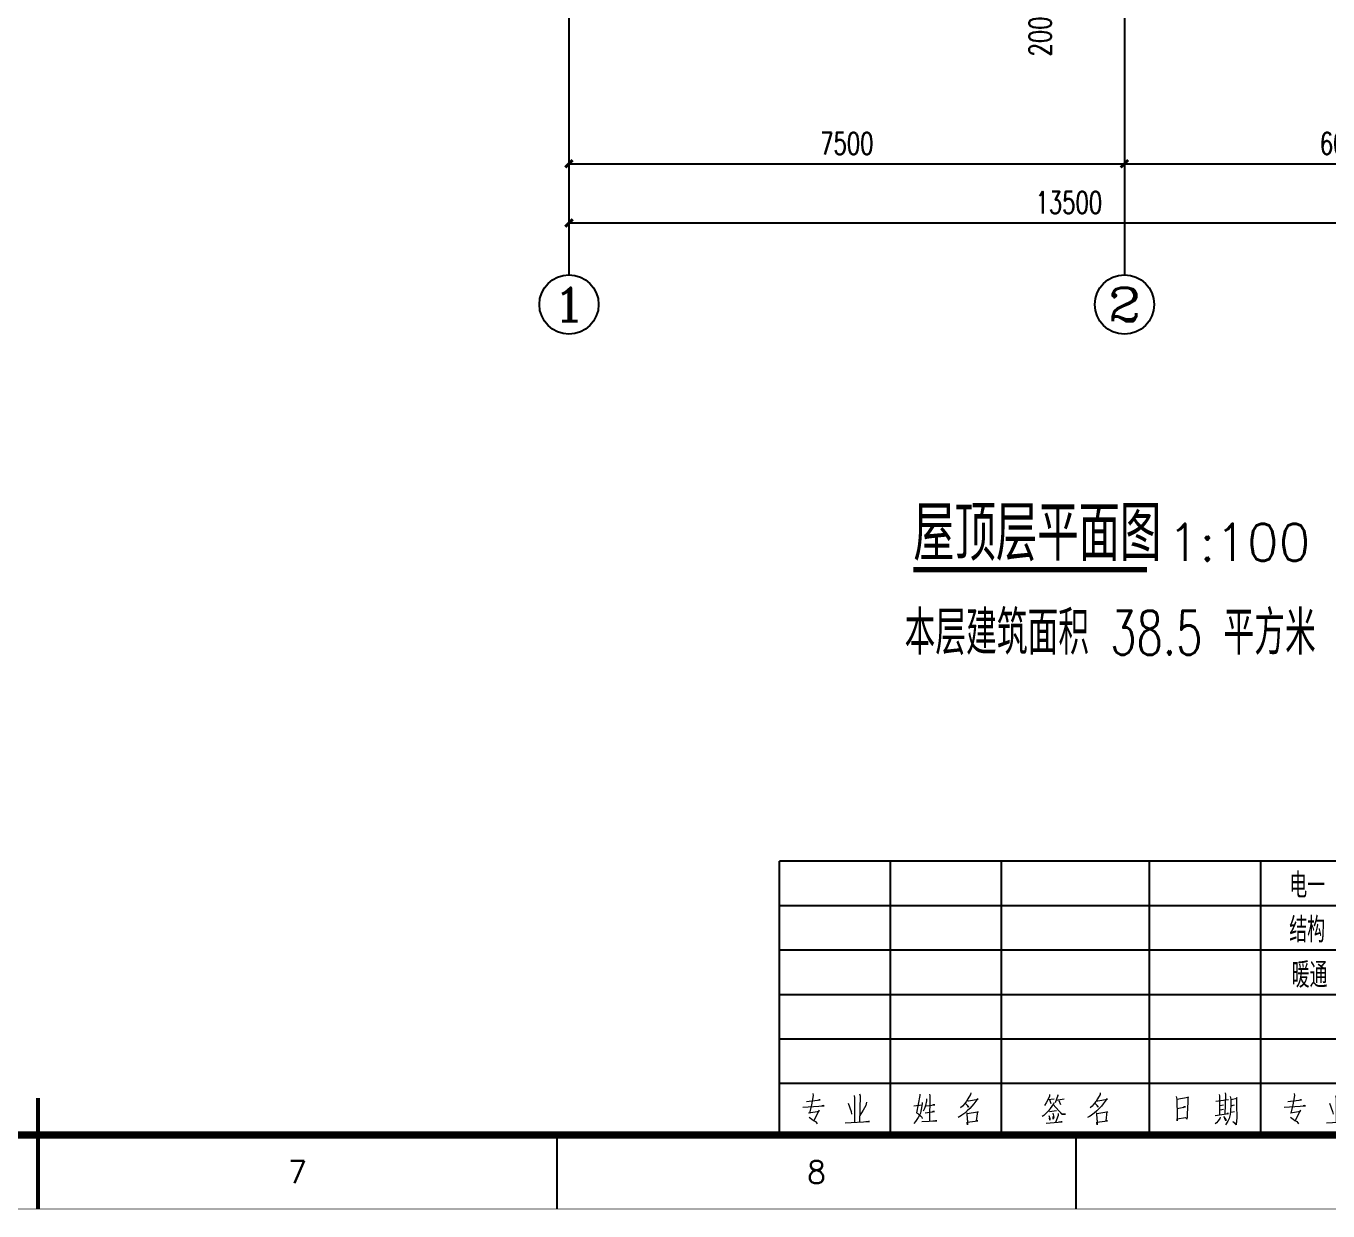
# Model space of a CAD drawing. Header units: millimetres. Extents: x 172649 to 472543, y 238332 to 449264.
# Drawn here: x 336306 to 353885, y 280894 to 296895 of the extents above; entities that cross this region are included whole.
import ezdxf
from ezdxf.enums import TextEntityAlignment as Align

# ---------------------------------------------------------------- set-up
doc = ezdxf.new("R2010")
doc.units = ezdxf.units.MM
doc.header["$LTSCALE"] = 1000
doc.linetypes.add('CENTER', pattern=[2, 1.25, -0.25, 0.25, -0.25])
doc.linetypes.add('DOTE', pattern=[2.42, 2, -0.2, 0.02, -0.2])
for name, color, linetype in [('AXIS', 3, 'Continuous'), ('AXIS_TEXT', 7, 'Continuous'), ('DIM_SYMB', 3, 'Continuous'), ('DOTE', 1, 'CENTER'), ('HQ1', 7, 'Continuous'), ('HQ2', 7, 'Continuous'), ('PUB_DIM', 3, 'Continuous'), ('PUB_TEXT', 7, 'Continuous')]:
    doc.layers.add(name, color=color, linetype=linetype)
doc.styles.add('_TCH_AXIS', font='COMPLEX', dxfattribs={"bigfont": 'GBCBIG'})
doc.styles.add('_TCH_DIM_T3', font='SIMPLEX', dxfattribs={"width": 0.705882, "bigfont": 'GBCBIG'})
doc.styles.add('HZ', font='geditxt.shx', dxfattribs={"width": 0.75, "bigfont": 'hzfs_1.shx'})
doc.styles.add('HZTXT', font='haiwenrs.shx', dxfattribs={"bigfont": 'haiwenhz.shx'})
doc.styles.get("Standard").update_dxf_attribs({"font": 'txt', "bigfont": 'gbcbig.shx'})
doc.dimstyles.new('_TCH_ARCH&&100', dxfattribs={"dimtxt": 297.5, "dimasz": 100, "dimexe": 250, "dimexo": 300, "dimgap": 126.25, "dimtad": 1, "dimdec": 0, "dimzin": 0, "dimdsep": 46, "dimtxsty": '_TCH_DIM_T3', "dimblk": 'ARCHTICK', "dimcen": 0.09, "dimclrt": 7, "dimazin": 2, "dimtfac": 1, "dimtdec": 0, "dimtix": 1, "dimtmove": 2, "dimatfit": 3, "dimfxl": 1, "dimtolj": 1, "dimtzin": 0, "dimarcsym": 0})

# ---------------------------------------------------------------- blocks, each defined once
blk = doc.blocks.new('GEDI_WK_A1')
at = {"color": 3}
for p, q in [((420.5, 0), (420.5, 10)), ((490.58, 0), (490.58, 10)), ((560.67, 0), (560.67, 10))]:
    blk.add_line(p, q, dxfattribs=at)
for points, const_width in [([(0, 0), (841, 0), (841, 594), (0, 594)], 0.1), ([(25, 10), (831, 10), (831, 584), (25, 584)], 1)]:
    blk.add_lwpolyline(points, close=True, dxfattribs=dict(at, const_width=const_width))
at = {"color": 3, "const_width": 0.5}
blk.add_lwpolyline([(420.5, 0), (420.5, 15)], dxfattribs=at)
at = {"color": 3}
for s, p in [('7', (455.54, 5)), ('8', (525.62, 5))]:
    blk.add_text(s, height=3, dxfattribs=at).set_placement(p, align=Align.MIDDLE)
blk = doc.blocks.new('GEDI_HQ1_2012')
at = {"layer": 'HQ1', "color": 2}
for p, q in [((0, 37), (-65, 37)), ((-65, 0), (-65, 37)), ((-50, 0), (-50, 37)), ((-35, 0), (-35, 37)), ((-15, 0), (-15, 37)), ((0, 0), (0, 37)), ((-65, 31), (0, 31)), ((-65, 25), (0, 25)), ((-65, 19), (0, 19)), ((-65, 13), (0, 13)), ((-65, 7), (0, 7)), ((0, 0), (0, 7)), ((-65, 0), (0, 0))]:
    blk.add_line(p, q, dxfattribs=at)
at = {"layer": 'HQ1', "color": 7, "lineweight": 0}
for points in [[(-60.48, 5.59), (-60.45, 5.32), (-60.68, 4.06), (-60.94, 2.94), (-61, 3), (-59.61, 3.24), (-59.64, 3.34), (-60.33, 1.98)], [(-54.89, 5.32), (-54.83, 5.02), (-54.83, 1.71)], [(-54.16, 5.56), (-54.1, 5.29), (-54.16, 1.74)], [(-46.04, 5.53), (-46.04, 5.36), (-46.48, 3), (-46.3, 2.9), (-46.1, 2.73), (-45.92, 2.59), (-45.78, 2.42), (-45.7, 2.25)], [(-44.71, 5.53), (-44.68, 5.32), (-44.74, 1.88)], [(-39.15, 5.7), (-39.18, 5.46), (-39.53, 4.91), (-39.73, 4.57), (-39.96, 4.26), (-40.25, 3.92), (-40.54, 3.69)], [(-28.5, 5.49), (-28.53, 5.26), (-28.76, 4.74), (-28.96, 4.33), (-29.2, 3.99)], [(-27.43, 5.49), (-27.4, 5.32), (-27.75, 4.37)], [(-21.66, 5.7), (-21.69, 5.46), (-22.04, 4.91), (-22.24, 4.57), (-22.47, 4.26), (-22.76, 3.92), (-23.05, 3.69)], [(-5.62, 5.49), (-5.56, 5.29), (-5.56, 2.73)], [(-4.8, 5.7), (-4.75, 5.49), (-4.83, 2.83)], [(-61.84, 3.75), (-58.95, 3.96), (-59.09, 3.99), (-59.26, 3.96)], [(-61.32, 4.51), (-59.5, 4.74), (-59.61, 4.74), (-59.81, 4.67)], [(-55.7, 4.3), (-55.3, 3.17), (-55.24, 2.8)], [(-53.24, 4.44), (-53.3, 3.99), (-53.67, 3.34), (-54.13, 2.66)], [(-45.7, 4.4), (-45.7, 4.26), (-45.81, 3.69), (-45.9, 3.24), (-45.95, 2.94), (-46.07, 2.69), (-46.25, 2.39), (-46.42, 2.12), (-46.62, 1.84), (-46.85, 1.57)], [(-46.82, 3.96), (-45.72, 4.09)], [(-45.12, 4.88), (-45.12, 4.64), (-45.26, 3.99), (-45.4, 3.58), (-45.58, 3.21)], [(-45.17, 3.96), (-44.02, 4.06), (-44.1, 4.09), (-44.27, 4.06)], [(-39.56, 4.64), (-39.47, 4.61), (-38.17, 4.84), (-38.25, 4.91), (-38.49, 4.57), (-38.74, 4.2), (-39.01, 3.89), (-39.3, 3.58), (-39.62, 3.27), (-39.96, 2.97), (-40.34, 2.69), (-40.4, 2.66), (-40.63, 2.52), (-40.86, 2.36)], [(-39.88, 4.26), (-39.82, 4.23), (-39.5, 3.92), (-39.47, 3.75), (-39.59, 3.99)], [(-27.95, 4.37), (-27.98, 4.2), (-28.44, 3.58), (-28.47, 3.51), (-28.7, 3.21), (-29.11, 2.83), (-29.31, 2.66), (-29.51, 2.49)], [(-28.73, 4.81), (-27.89, 4.91)], [(-28.53, 4.78), (-28.33, 4.26)], [(-28.01, 4.13), (-26.85, 2.83), (-26.38, 2.83), (-26.85, 2.87), (-27.08, 3.11)], [(-27.6, 4.71), (-26.56, 4.88)], [(-27.28, 4.67), (-27.02, 4.13)], [(-22.07, 4.64), (-21.98, 4.61), (-20.68, 4.84), (-20.76, 4.91), (-20.99, 4.57), (-21.26, 4.2), (-21.52, 3.89), (-21.81, 3.58), (-22.12, 3.27), (-22.47, 2.97), (-22.85, 2.69), (-22.91, 2.66), (-23.14, 2.52), (-23.37, 2.36)], [(-22.39, 4.26), (-22.33, 4.23), (-22.01, 3.92), (-21.98, 3.75), (-22.1, 3.99)], [(-11.41, 5.19), (-11.35, 4.84), (-11.32, 4.09), (-11.29, 3.31), (-11.29, 3.21), (-11.29, 2.66), (-11.29, 1.94), (-11.29, 2.18), (-10.17, 2.39), (-9.93, 2.15), (-9.87, 2.46), (-9.87, 2.87), (-9.84, 3.65), (-9.82, 4.47), (-9.82, 5.15), (-9.79, 5.05), (-11.32, 4.81)], [(-11.29, 3.58), (-10.17, 3.79), (-10.28, 3.82), (-10.54, 3.69)], [(-6.08, 4.57), (-4.37, 4.78)], [(-5.53, 3.99), (-5.01, 4.09)], [(-4.14, 5.22), (-4.05, 4.84), (-4.05, 4.09), (-4.08, 3.27), (-4.14, 2.76), (-4.28, 2.22), (-4.46, 1.88), (-4.78, 1.37)], [(-4.05, 4.81), (-3.18, 4.98), (-3.27, 5.08), (-3.27, 4.03), (-3.27, 3.96), (-3.24, 2.42), (-3.27, 1.84), (-3.3, 1.5), (-3.33, 1.4), (-3.76, 1.84), (-3.36, 1.54)], [(-4.02, 3.96), (-3.53, 4.06)], [(-60.97, 2.42), (-60.62, 2.15), (-60.39, 1.98), (-60.13, 1.81), (-59.99, 1.67), (-59.9, 1.5)], [(-56.1, 1.64), (-52.83, 1.81), (-52.98, 1.84), (-53.3, 1.77)], [(-45.75, 1.81), (-43.72, 1.91), (-43.93, 1.94), (-44.27, 1.88)], [(-45.29, 3), (-44.07, 3.17), (-44.22, 3.17), (-44.36, 3.11)], [(-39.73, 3.04), (-39.67, 2.94), (-39.62, 2.08), (-39.59, 1.98), (-39.59, 1.37), (-39.62, 1.64), (-39.62, 1.74), (-38.19, 1.91), (-38.22, 1.91), (-38.37, 1.91), (-38.22, 3.17), (-38.17, 3.11), (-38.25, 3.07), (-39.64, 2.87)], [(-28.99, 1.61), (-26.79, 1.77), (-26.93, 1.77), (-27.25, 1.74)], [(-28.62, 2.66), (-28.47, 2.22), (-28.47, 2.01), (-28.5, 2.29)], [(-27.57, 3.27), (-28.5, 3.14)], [(-28.07, 2.94), (-27.95, 2.42), (-28.01, 2.15), (-28.01, 2.52)], [(-27.34, 2.9), (-27.34, 2.66), (-27.69, 1.71)], [(-22.24, 3.04), (-22.18, 2.94), (-22.12, 2.08), (-22.1, 1.98), (-22.1, 1.37), (-22.12, 1.64), (-22.12, 1.74), (-20.71, 1.91), (-20.74, 1.91), (-20.88, 1.91), (-20.74, 3.17), (-20.68, 3.11), (-20.76, 3.07), (-22.15, 2.87)], [(-6.17, 2.63), (-4.37, 2.9), (-4.46, 2.94), (-4.57, 2.83)], [(-5.5, 2.42), (-5.53, 2.25), (-5.76, 1.91), (-5.97, 1.67), (-6.17, 1.5)], [(-5.5, 3.41), (-5.04, 3.51)], [(-5.04, 2.52), (-4.72, 2.12), (-4.72, 1.94), (-4.83, 2.25)], [(-4.08, 3.07), (-4.02, 3.07), (-3.56, 3.17)]]:
    blk.add_lwpolyline(points, dxfattribs=at)
blk.add_text('223344', height=0.0001).set_placement((-22.1, 1.74))
blk = doc.blocks.new('GEDI_HQ2_2012')
at = {"layer": 'HQ2', "color": 2}
for p, q in [((0, 37), (-65, 37)), ((-65, 0), (-65, 37)), ((-50, 0), (-50, 37)), ((-35, 0), (-35, 37)), ((-15, 0), (-15, 37)), ((0, 0), (0, 37)), ((-65, 31), (0, 31)), ((-65, 25), (0, 25)), ((-65, 19), (0, 19)), ((-65, 13), (0, 13)), ((-65, 7), (0, 7)), ((0, 0), (0, 7)), ((-65, 0), (0, 0))]:
    blk.add_line(p, q, dxfattribs=at)
at = {"layer": 'HQ2', "color": 7, "lineweight": 0}
for points in [[(-60.48, 5.59), (-60.45, 5.32), (-60.68, 4.06), (-60.94, 2.94), (-61, 3), (-59.61, 3.24), (-59.64, 3.34), (-60.33, 1.98)], [(-54.89, 5.32), (-54.83, 5.02), (-54.83, 1.71)], [(-54.16, 5.56), (-54.1, 5.29), (-54.16, 1.74)], [(-46.04, 5.53), (-46.04, 5.36), (-46.48, 3), (-46.3, 2.9), (-46.1, 2.73), (-45.92, 2.59), (-45.78, 2.42), (-45.7, 2.25)], [(-44.71, 5.53), (-44.68, 5.32), (-44.74, 1.88)], [(-39.15, 5.7), (-39.18, 5.46), (-39.53, 4.91), (-39.73, 4.57), (-39.96, 4.26), (-40.25, 3.92), (-40.54, 3.69)], [(-28.5, 5.49), (-28.53, 5.26), (-28.76, 4.74), (-28.96, 4.33), (-29.2, 3.99)], [(-27.43, 5.49), (-27.4, 5.32), (-27.75, 4.37)], [(-21.66, 5.7), (-21.69, 5.46), (-22.04, 4.91), (-22.24, 4.57), (-22.47, 4.26), (-22.76, 3.92), (-23.05, 3.69)], [(-5.62, 5.49), (-5.56, 5.29), (-5.56, 2.73)], [(-4.8, 5.7), (-4.75, 5.49), (-4.83, 2.83)], [(-61.84, 3.75), (-58.95, 3.96), (-59.09, 3.99), (-59.26, 3.96)], [(-61.32, 4.51), (-59.5, 4.74), (-59.61, 4.74), (-59.81, 4.67)], [(-55.7, 4.3), (-55.3, 3.17), (-55.24, 2.8)], [(-53.24, 4.44), (-53.3, 3.99), (-53.67, 3.34), (-54.13, 2.66)], [(-45.7, 4.4), (-45.7, 4.26), (-45.81, 3.69), (-45.9, 3.24), (-45.95, 2.94), (-46.07, 2.69), (-46.25, 2.39), (-46.42, 2.12), (-46.62, 1.84), (-46.85, 1.57)], [(-46.82, 3.96), (-45.72, 4.09)], [(-45.12, 4.88), (-45.12, 4.64), (-45.26, 3.99), (-45.4, 3.58), (-45.58, 3.21)], [(-45.17, 3.96), (-44.02, 4.06), (-44.1, 4.09), (-44.27, 4.06)], [(-39.56, 4.64), (-39.47, 4.61), (-38.17, 4.84), (-38.25, 4.91), (-38.49, 4.57), (-38.74, 4.2), (-39.01, 3.89), (-39.3, 3.58), (-39.62, 3.27), (-39.96, 2.97), (-40.34, 2.69), (-40.4, 2.66), (-40.63, 2.52), (-40.86, 2.36)], [(-39.88, 4.26), (-39.82, 4.23), (-39.5, 3.92), (-39.47, 3.75), (-39.59, 3.99)], [(-27.95, 4.37), (-27.98, 4.2), (-28.44, 3.58), (-28.47, 3.51), (-28.7, 3.21), (-29.11, 2.83), (-29.31, 2.66), (-29.51, 2.49)], [(-28.73, 4.81), (-27.89, 4.91)], [(-28.53, 4.78), (-28.33, 4.26)], [(-28.01, 4.13), (-26.85, 2.83), (-26.38, 2.83), (-26.85, 2.87), (-27.08, 3.11)], [(-27.6, 4.71), (-26.56, 4.88)], [(-27.28, 4.67), (-27.02, 4.13)], [(-22.07, 4.64), (-21.98, 4.61), (-20.68, 4.84), (-20.76, 4.91), (-20.99, 4.57), (-21.26, 4.2), (-21.52, 3.89), (-21.81, 3.58), (-22.12, 3.27), (-22.47, 2.97), (-22.85, 2.69), (-22.91, 2.66), (-23.14, 2.52), (-23.37, 2.36)], [(-22.39, 4.26), (-22.33, 4.23), (-22.01, 3.92), (-21.98, 3.75), (-22.1, 3.99)], [(-11.41, 5.19), (-11.35, 4.84), (-11.32, 4.09), (-11.29, 3.31), (-11.29, 3.21), (-11.29, 2.66), (-11.29, 1.94), (-11.29, 2.18), (-10.17, 2.39), (-9.93, 2.15), (-9.87, 2.46), (-9.87, 2.87), (-9.84, 3.65), (-9.82, 4.47), (-9.82, 5.15), (-9.79, 5.05), (-11.32, 4.81)], [(-11.29, 3.58), (-10.17, 3.79), (-10.28, 3.82), (-10.54, 3.69)], [(-6.08, 4.57), (-4.37, 4.78)], [(-5.53, 3.99), (-5.01, 4.09)], [(-4.14, 5.22), (-4.05, 4.84), (-4.05, 4.09), (-4.08, 3.27), (-4.14, 2.76), (-4.28, 2.22), (-4.46, 1.88), (-4.78, 1.37)], [(-4.05, 4.81), (-3.18, 4.98), (-3.27, 5.08), (-3.27, 4.03), (-3.27, 3.96), (-3.24, 2.42), (-3.27, 1.84), (-3.3, 1.5), (-3.33, 1.4), (-3.76, 1.84), (-3.36, 1.54)], [(-4.02, 3.96), (-3.53, 4.06)], [(-60.97, 2.42), (-60.62, 2.15), (-60.39, 1.98), (-60.13, 1.81), (-59.99, 1.67), (-59.9, 1.5)], [(-56.1, 1.64), (-52.83, 1.81), (-52.98, 1.84), (-53.3, 1.77)], [(-45.75, 1.81), (-43.72, 1.91), (-43.93, 1.94), (-44.27, 1.88)], [(-45.29, 3), (-44.07, 3.17), (-44.22, 3.17), (-44.36, 3.11)], [(-39.73, 3.04), (-39.67, 2.94), (-39.62, 2.08), (-39.59, 1.98), (-39.59, 1.37), (-39.62, 1.64), (-39.62, 1.74), (-38.19, 1.91), (-38.22, 1.91), (-38.37, 1.91), (-38.22, 3.17), (-38.17, 3.11), (-38.25, 3.07), (-39.64, 2.87)], [(-28.99, 1.61), (-26.79, 1.77), (-26.93, 1.77), (-27.25, 1.74)], [(-28.62, 2.66), (-28.47, 2.22), (-28.47, 2.01), (-28.5, 2.29)], [(-27.57, 3.27), (-28.5, 3.14)], [(-28.07, 2.94), (-27.95, 2.42), (-28.01, 2.15), (-28.01, 2.52)], [(-27.34, 2.9), (-27.34, 2.66), (-27.69, 1.71)], [(-22.24, 3.04), (-22.18, 2.94), (-22.12, 2.08), (-22.1, 1.98), (-22.1, 1.37), (-22.12, 1.64), (-22.12, 1.74), (-20.71, 1.91), (-20.74, 1.91), (-20.88, 1.91), (-20.74, 3.17), (-20.68, 3.11), (-20.76, 3.07), (-22.15, 2.87)], [(-6.17, 2.63), (-4.37, 2.9), (-4.46, 2.94), (-4.57, 2.83)], [(-5.5, 2.42), (-5.53, 2.25), (-5.76, 1.91), (-5.97, 1.67), (-6.17, 1.5)], [(-5.5, 3.41), (-5.04, 3.51)], [(-5.04, 2.52), (-4.72, 2.12), (-4.72, 1.94), (-4.83, 2.25)], [(-4.08, 3.07), (-4.02, 3.07), (-3.56, 3.17)]]:
    blk.add_lwpolyline(points, dxfattribs=at)
blk.add_text('112233', height=0.0001).set_placement((-22.1, 1.74))
blk = doc.blocks.new('_ArchTick')
at = {"color": 0, "linetype": 'ByBlock', "const_width": 0.4}
blk.add_lwpolyline([(-0.5, -0.5), (0.5, 0.5)], dxfattribs=at)
blk = doc.blocks.new('*D206')
at = {"layer": 'DEFPOINTS', "color": 0}
for p in [(350273, 297326), (351137, 297326), (351137, 297126)]:
    blk.add_point(p, dxfattribs=at)
at = {"layer": 'PUB_DIM', "color": 0, "lineweight": -2}
for p, q in [((350837, 297326), (350023, 297326)), ((350273, 297326), (350273, 297426)), ((350273, 297126), (350273, 297326)), ((350837, 297126), (350023, 297126)), ((350273, 297126), (350273, 297026))]:
    blk.add_line(p, q, dxfattribs=at)
at = {"layer": 'PUB_DIM', "color": 0, "lineweight": -2, "xscale": 100, "yscale": 100, "zscale": 100}
for p, rotation in [((350273, 297326), 270), ((350273, 297126), 90)]:
    blk.add_blockref('_ArchTick', p, dxfattribs=dict(at, rotation=rotation))
at = {"layer": 'PUB_DIM', "color": 7, "insert": (349998, 296756), "char_height": 297.5, "attachment_point": 5, "rotation": 90, "style": '_TCH_DIM_T3'}
blk.add_mtext('\\A1;200', dxfattribs=at)
blk = doc.blocks.new('*D548')
at = {"layer": 'AXIS', "color": 0, "lineweight": -2}
for p, q in [((343637, 295578), (343637, 294786)), ((351137, 295578), (351137, 294786)), ((343637, 295036), (351137, 295036))]:
    blk.add_line(p, q, dxfattribs=at)
at = {"layer": 'DEFPOINTS', "color": 0}
for p in [(343637, 295878), (351137, 295878), (351137, 295036)]:
    blk.add_point(p, dxfattribs=at)
at = {"layer": 'AXIS', "color": 0, "lineweight": -2, "xscale": 100, "yscale": 100, "zscale": 100, "rotation": 180}
blk.add_blockref('_ArchTick', (343637, 295036), dxfattribs=at)
at = {"layer": 'AXIS', "color": 0, "lineweight": -2, "xscale": 100, "yscale": 100, "zscale": 100}
blk.add_blockref('_ArchTick', (351137, 295036), dxfattribs=at)
at = {"layer": 'AXIS', "color": 7, "insert": (347387, 295311), "char_height": 297.5, "attachment_point": 5, "style": '_TCH_DIM_T3'}
blk.add_mtext('\\A1;7500', dxfattribs=at)
blk = doc.blocks.new('*D549')
at = {"layer": 'AXIS', "color": 0, "lineweight": -2}
for p, q in [((351137, 295578), (351137, 294786)), ((357137, 295578), (357137, 294786)), ((351137, 295036), (357137, 295036))]:
    blk.add_line(p, q, dxfattribs=at)
at = {"layer": 'DEFPOINTS', "color": 0}
for p in [(351137, 295878), (357137, 295878), (357137, 295036)]:
    blk.add_point(p, dxfattribs=at)
at = {"layer": 'AXIS', "color": 0, "lineweight": -2, "xscale": 100, "yscale": 100, "zscale": 100, "rotation": 180}
blk.add_blockref('_ArchTick', (351137, 295036), dxfattribs=at)
at = {"layer": 'AXIS', "color": 0, "lineweight": -2, "xscale": 100, "yscale": 100, "zscale": 100}
blk.add_blockref('_ArchTick', (357137, 295036), dxfattribs=at)
at = {"layer": 'AXIS', "color": 7, "insert": (354137, 295311), "char_height": 297.5, "attachment_point": 5, "style": '_TCH_DIM_T3'}
blk.add_mtext('\\A1;6000', dxfattribs=at)
blk = doc.blocks.new('*D550')
at = {"layer": 'AXIS', "color": 0, "lineweight": -2}
for p, q in [((343637, 295578), (343637, 293986)), ((357137, 295578), (357137, 293986)), ((343637, 294236), (357137, 294236))]:
    blk.add_line(p, q, dxfattribs=at)
at = {"layer": 'DEFPOINTS', "color": 0}
for p in [(343637, 295878), (357137, 295878), (357137, 294236)]:
    blk.add_point(p, dxfattribs=at)
at = {"layer": 'AXIS', "color": 0, "lineweight": -2, "xscale": 100, "yscale": 100, "zscale": 100, "rotation": 180}
blk.add_blockref('_ArchTick', (343637, 294236), dxfattribs=at)
at = {"layer": 'AXIS', "color": 0, "lineweight": -2, "xscale": 100, "yscale": 100, "zscale": 100}
blk.add_blockref('_ArchTick', (357137, 294236), dxfattribs=at)
at = {"layer": 'AXIS', "color": 7, "insert": (350387, 294511), "char_height": 297.5, "attachment_point": 5, "style": '_TCH_DIM_T3'}
blk.add_mtext('\\A1;13500', dxfattribs=at)

msp = doc.modelspace()

# ---------------------------------------------------------------- linework, layer by layer
at = {"layer": 'AXIS'}
for p, q in [((343637.1, 295878.1), (343637.1, 293535.9)), ((351137.1, 295878.1), (351137.1, 293535.9))]:
    msp.add_line(p, q, dxfattribs=at)
for centre in [(343637.1, 293135.9), (351137.1, 293135.9)]:
    msp.add_circle(centre, 400, dxfattribs=at)
at = {"layer": 'DIM_SYMB', "const_width": 70}
msp.add_lwpolyline([(348285.9, 289555.6), (351439.5, 289555.6)], dxfattribs=at)
at = {"layer": 'DOTE', "linetype": 'DOTE'}
for p, q in [((343637.1, 328911.9), (343637.1, 295878.1)), ((351137.1, 328911.9), (351137.1, 295878.1))]:
    msp.add_line(p, q, dxfattribs=at)

# ---------------------------------------------------------------- block references
at = {"xscale": 100, "yscale": 100, "zscale": 100}
for name, p in [('GEDI_WK_A1', (294417.3, 280919.4)), ('GEDI_HQ2_2012', (352977.3, 281919.4)), ('GEDI_HQ1_2012', (359477.3, 281919.4))]:
    msp.add_blockref(name, p, dxfattribs=at)

# ---------------------------------------------------------------- texts
at = {"layer": 'AXIS_TEXT', "style": '_TCH_AXIS'}
for s, width, p, p2 in [('1', 2.333333, (343410.8, 292909.6), (343863.4, 292909.6)), ('2', 1.5, (350910.8, 292909.6), (351363.4, 292909.6))]:
    msp.add_text(s, height=452.5, dxfattribs=dict(at, width=width)).set_placement(p, p2, align=Align.FIT)
at = {"layer": 'PUB_TEXT', "style": 'HZ'}
for s, height, width, p in [('屋顶层平面图', 744.09, 0.75, (348285.9, 289673.5)), ('本层建筑面积 38.5 平方米', 593.291, 0.7, (348167.6, 288406.1))]:
    msp.add_text(s, height=height, dxfattribs=dict(at, width=width)).set_placement(p)
at = {"layer": 'PUB_TEXT'}
msp.add_text('1:100', height=500, dxfattribs=at).set_placement((351719.5, 289673.5))
at = {"layer": 'PUB_TEXT', "color": 3, "style": 'HZTXT', "width": 0.75}
for s, p in [('电一', (353362.3, 285120.9)), ('结构', (353362.3, 284520.9)), ('暖通', (353394.5, 283909.7))]:
    msp.add_text(s, height=340.2, dxfattribs=at).set_placement(p)

# ---------------------------------------------------------------- dimensions: what is measured, and where the dimension line sits
at = {"layer": 'AXIS'}
for p1, p2, distance, text, picture, middle in [((343637.1, 295878.1), (351137.1, 295878.1), -842.2, '7500', '*D548', (347387.1, 295310.9)), ((343637.1, 295878.1), (357137.1, 295878.1), -1642.2, '13500', '*D550', (350387.1, 294510.9)), ((351137.1, 295878.1), (357137.1, 295878.1), -842.2, '6000', '*D549', (354137.1, 295310.9))]:
    dim = msp.add_aligned_dim(p1=p1, p2=p2, distance=distance, text=text, dimstyle='_TCH_ARCH&&100', dxfattribs=at)
    dim.commit()
    dim.dimension.update_dxf_attribs({"geometry": picture, "text_midpoint": middle})
at = {"layer": 'PUB_DIM'}
dim = msp.add_linear_dim(base=(350273.4, 297325.9), p1=(351137.1, 297125.9), p2=(351137.1, 297325.9), angle=90, text='200', dimstyle='_TCH_ARCH&&100', dxfattribs=at)
dim.commit()
dim.dimension.update_dxf_attribs({"geometry": '*D206', "text_midpoint": (349998.4, 296755.9), "dimtype": 129})

doc.saveas('drawing.dxf')
